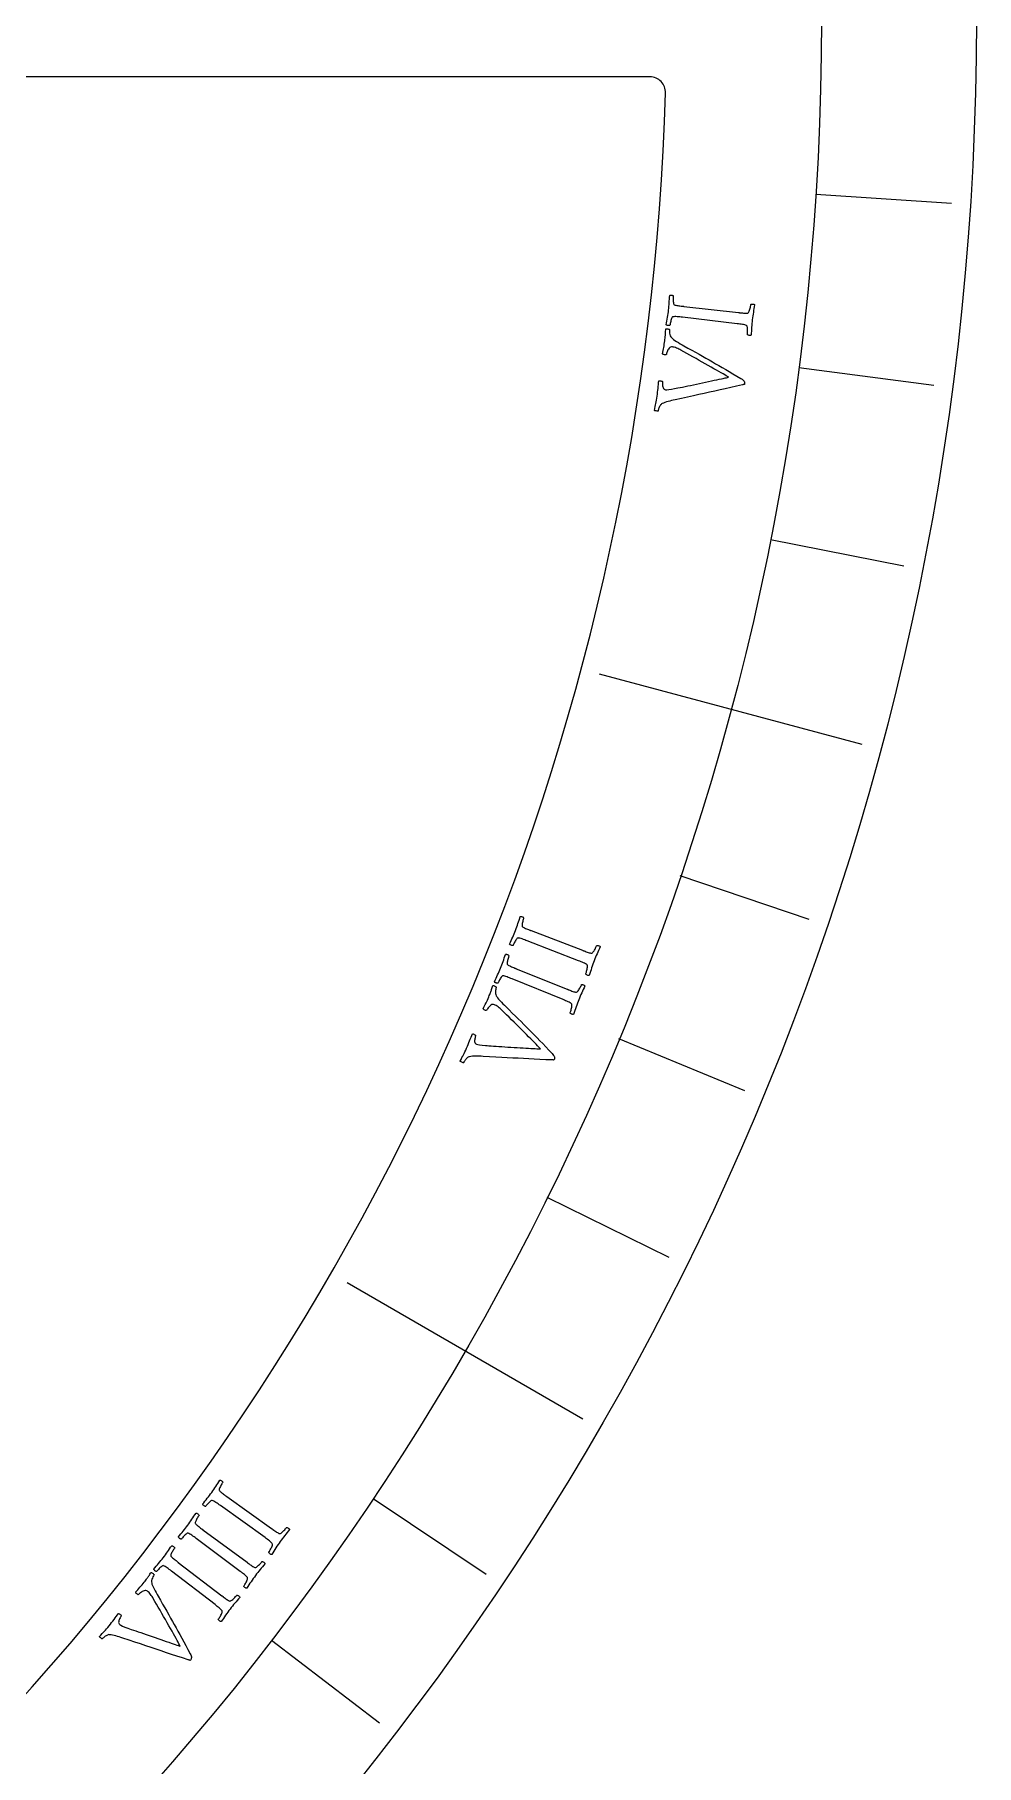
# Model space of a CAD drawing. Header units: millimetres. Extents: x -45 to 45, y -45 to 45.
# Drawn here: x 29.95 to 45, y -27.88 to -0.22 of the extents above; entities that cross this region are included whole.
import ezdxf

# ---------------------------------------------------------------- set-up
doc = ezdxf.new("R2010")
doc.units = ezdxf.units.MM
for name, color, linetype in [('CUT_INNER', 6, 'Continuous'), ('CUT_OUTER', 1, 'Continuous'), ('ENGRAVE', 7, 'Continuous'), ('ENGRAVE_FINE', 8, 'Continuous'), ('TEXT', 5, 'Continuous')]:
    doc.layers.add(name, color=color, linetype=linetype)

msp = doc.modelspace()

# ---------------------------------------------------------------- linework, layer by layer
at = {"layer": 'CUT_INNER'}
msp.add_lwpolyline([(39.7832, -0.9), (29.2048, -0.9)], dxfattribs=at)
for centre, radius, start, end in [((39.7832, -1.15), 0.25, 358.41797, 90), ((0.0019, -0.0008), 40.0479, 316.3301, 358.34582)]:
    msp.add_arc(centre, radius, start, end, dxfattribs=at)
at = {"layer": 'CUT_OUTER'}
msp.add_circle((0, 0), 45, dxfattribs=at)
at = {"layer": 'ENGRAVE'}
for points in [[(43.1769, -11.5692), (38.9751, -10.4433)], [(38.7113, -22.35), (34.9441, -20.175)]]:
    msp.add_lwpolyline(points, dxfattribs=at)
msp.add_circle((0, 0), 42.525, dxfattribs=at)
at = {"layer": 'ENGRAVE_FINE'}
for points in [[(44.6043, -2.9235), (42.434, -2.7813)], [(44.3176, -5.8345), (42.1612, -5.5506)], [(43.8411, -8.7205), (41.7079, -8.2962)], [(42.3278, -14.3683), (40.2682, -13.6692)], [(41.2974, -17.1059), (39.288, -16.2736)], [(40.0902, -19.7703), (38.1395, -18.8083)], [(37.1667, -24.834), (35.3582, -23.6256)], [(35.4629, -27.2116), (33.7374, -25.8876)]]:
    msp.add_lwpolyline(points, dxfattribs=at)
at = {"layer": 'TEXT'}
for points in [[(40.081, -4.6267), (40.0842, -4.5973), (40.087, -4.5681), (40.0892, -4.5394), (40.0911, -4.5109), (40.0927, -4.4824), (40.0946, -4.4532), (40.0966, -4.4233), (40.0989, -4.3929), (40.1042, -4.3899), (40.111, -4.3883), (40.1193, -4.3879), (40.1289, -4.3889), (40.1385, -4.3908), (40.1465, -4.3932), (40.1528, -4.396), (40.1575, -4.3993), (40.1568, -4.4067), (40.1563, -4.4168), (40.1559, -4.4294), (40.1556, -4.4447), (40.1556, -4.461), (40.156, -4.4768), (40.1569, -4.4922), (40.1582, -4.5071), (40.1603, -4.5203), (40.1635, -4.5305), (40.1679, -4.5377), (40.1733, -4.542), (40.1843, -4.546), (40.1968, -4.5495), (40.2111, -4.5526), (40.2269, -4.5553), (40.244, -4.5577), (40.2619, -4.56), (40.2805, -4.5623), (40.3, -4.5646), (40.3031, -4.565), (40.3063, -4.5653), (40.3094, -4.5657), (40.3125, -4.566), (40.3157, -4.5664), (40.3188, -4.5667), (40.322, -4.5671), (40.3251, -4.5674), (41.1972, -4.6662), (41.2004, -4.6666), (41.2035, -4.6669), (41.2066, -4.6673), (41.2098, -4.6676), (41.2129, -4.668), (41.2161, -4.6684), (41.2192, -4.6687), (41.2223, -4.6691), (41.2418, -4.6712), (41.2603, -4.6731), (41.2779, -4.6748), (41.2946, -4.6762), (41.3102, -4.6771), (41.3244, -4.6772), (41.3373, -4.6764), (41.3488, -4.6749), (41.3543, -4.6717), (41.3599, -4.6654), (41.3656, -4.6559), (41.3714, -4.6433), (41.3769, -4.6287), (41.3819, -4.6135), (41.3862, -4.5977), (41.39, -4.5813), (41.393, -4.5659), (41.3954, -4.5531), (41.3972, -4.5428), (41.3982, -4.5352), (41.4035, -4.5329), (41.4103, -4.5315), (41.4185, -4.5308), (41.4283, -4.531), (41.438, -4.5322), (41.4459, -4.5343), (41.4522, -4.5375), (41.4568, -4.5416), (41.4513, -4.5728), (41.446, -4.6033), (41.4409, -4.6331), (41.436, -4.6623), (41.4313, -4.6913), (41.427, -4.7208), (41.4229, -4.7508), (41.4192, -4.7812), (41.416, -4.8109), (41.4131, -4.8409), (41.4105, -4.8712), (41.4083, -4.9018), (41.4063, -4.9327), (41.4044, -4.9639), (41.4025, -4.9954), (41.4007, -5.0272), (41.3953, -5.0302), (41.3885, -5.0319), (41.3802, -5.0321), (41.3706, -5.031), (41.361, -5.029), (41.3531, -5.0265), (41.3468, -5.0235), (41.3422, -5.0201), (41.3429, -5.0124), (41.3436, -5.0021), (41.3442, -4.9891), (41.3447, -4.9734), (41.3448, -4.9565), (41.3442, -4.9399), (41.3429, -4.9237), (41.3409, -4.9077), (41.3381, -4.8937), (41.3347, -4.8832), (41.3307, -4.8763), (41.3259, -4.8729), (41.3129, -4.8675), (41.2979, -4.8629), (41.281, -4.859), (41.2622, -4.8558), (41.242, -4.8529), (41.221, -4.8501), (41.1992, -4.8473), (41.1766, -4.8446), (40.3049, -4.7421), (40.2823, -4.7395), (40.2602, -4.7371), (40.2388, -4.7349), (40.2181, -4.7329), (40.1985, -4.7316), (40.1809, -4.7314), (40.1651, -4.7323), (40.1511, -4.7343), (40.1449, -4.7364), (40.1391, -4.742), (40.1336, -4.7511), (40.1286, -4.7638), (40.1238, -4.7785), (40.1195, -4.7936), (40.1154, -4.8091), (40.1117, -4.825), (40.1085, -4.8399), (40.106, -4.8523), (40.1042, -4.8622), (40.1031, -4.8696), (40.0978, -4.8718), (40.0911, -4.8731), (40.0828, -4.8736), (40.073, -4.8732), (40.0634, -4.872), (40.0554, -4.8698), (40.0492, -4.8666), (40.0446, -4.8625), (40.0494, -4.8322), (40.0543, -4.8021), (40.0593, -4.7723), (40.0643, -4.7427), (40.0691, -4.7134), (40.0736, -4.6843), (40.0775, -4.6554), (40.081, -4.6267)], [(39.8979, -6.0043), (39.9026, -5.972), (39.9067, -5.9402), (39.9104, -5.9087), (39.9136, -5.8778), (39.9165, -5.8472), (39.9196, -5.8169), (39.9227, -5.7868), (39.9259, -5.757), (39.9312, -5.756), (39.9385, -5.756), (39.9476, -5.7568), (39.9586, -5.7586), (39.9691, -5.761), (39.9767, -5.7636), (39.9816, -5.7664), (39.9836, -5.7695), (39.9831, -5.775), (39.9829, -5.7832), (39.983, -5.7942), (39.9833, -5.8079), (39.9843, -5.823), (39.9864, -5.8378), (39.9896, -5.8524), (39.9939, -5.8667), (40, -5.8794), (40.0084, -5.8892), (40.0193, -5.8958), (40.0327, -5.8995), (40.0541, -5.9003), (40.0851, -5.8978), (40.1256, -5.892), (40.1756, -5.8829), (40.2016, -5.8776), (40.2317, -5.8715), (40.2658, -5.8645), (40.3038, -5.8566), (40.3449, -5.8481), (40.388, -5.8391), (40.4331, -5.8298), (40.4803, -5.8201), (40.5285, -5.8101), (40.5767, -5.8), (40.625, -5.7896), (40.6733, -5.7791), (40.7206, -5.7688), (40.7659, -5.7589), (40.8094, -5.7495), (40.8509, -5.7407), (40.8896, -5.7324), (40.9246, -5.725), (40.9558, -5.7183), (40.9834, -5.7124), (41.0062, -5.7076), (41.0231, -5.7039), (41.0342, -5.7013), (41.0393, -5.7), (41.0327, -5.6957), (41.0205, -5.6883), (41.0028, -5.6777), (40.9795, -5.664), (40.9517, -5.6477), (40.9203, -5.6295), (40.8853, -5.6094), (40.8466, -5.5873), (40.8052, -5.5637), (40.7616, -5.5389), (40.716, -5.513), (40.6682, -5.4859), (40.6192, -5.4581), (40.5697, -5.4303), (40.5199, -5.4022), (40.4697, -5.3741), (40.4201, -5.3464), (40.3719, -5.3195), (40.3251, -5.2936), (40.2798, -5.2685), (40.2627, -5.2592), (40.2451, -5.2504), (40.2268, -5.242), (40.2079, -5.2341), (40.1894, -5.2271), (40.1724, -5.2216), (40.1567, -5.2177), (40.1424, -5.2152), (40.1266, -5.2148), (40.1123, -5.2183), (40.0997, -5.2254), (40.0888, -5.2362), (40.0792, -5.2493), (40.0709, -5.263), (40.0639, -5.2774), (40.058, -5.2924), (40.0534, -5.3067), (40.0498, -5.3186), (40.0473, -5.3282), (40.0459, -5.3355), (40.0421, -5.3386), (40.036, -5.3404), (40.0275, -5.3408), (40.0167, -5.3399), (40.0057, -5.3379), (39.9969, -5.3352), (39.9901, -5.3317), (39.9854, -5.3274), (39.9902, -5.3004), (39.9949, -5.2742), (39.9996, -5.2488), (40.0044, -5.2242), (40.009, -5.1995), (40.0133, -5.174), (40.0173, -5.1477), (40.0209, -5.1206), (40.0237, -5.0983), (40.026, -5.0785), (40.0279, -5.0611), (40.0293, -5.046), (40.0305, -5.0322), (40.0315, -5.0186), (40.0323, -5.005), (40.033, -4.9916), (40.0337, -4.9774), (40.0346, -4.9617), (40.0357, -4.9445), (40.0369, -4.9258), (40.0423, -4.9248), (40.0498, -4.9248), (40.0592, -4.9258), (40.0706, -4.9278), (40.0814, -4.9303), (40.0891, -4.9327), (40.0936, -4.9349), (40.0949, -4.9371), (40.0945, -4.9452), (40.095, -4.9575), (40.0963, -4.974), (40.0984, -4.9945), (40.1023, -5.0162), (40.1091, -5.0361), (40.1188, -5.0541), (40.1313, -5.0703), (40.1432, -5.0819), (40.1602, -5.0955), (40.1824, -5.1113), (40.2098, -5.1291), (40.2394, -5.1476), (40.2686, -5.165), (40.2971, -5.1816), (40.3252, -5.1971), (40.3902, -5.2331), (40.4524, -5.2677), (40.5119, -5.3009), (40.5686, -5.3326), (40.6235, -5.3633), (40.6773, -5.3938), (40.7301, -5.4239), (40.7819, -5.4536), (40.8336, -5.4835), (40.8863, -5.514), (40.94, -5.5451), (40.9947, -5.5767), (41.0512, -5.6097), (41.1107, -5.6448), (41.1731, -5.6819), (41.2383, -5.7212), (41.2553, -5.7323), (41.2692, -5.7434), (41.2799, -5.7545), (41.2874, -5.7655), (41.2923, -5.7765), (41.2955, -5.7873), (41.2968, -5.798), (41.2962, -5.8086), (41.2949, -5.8115), (41.292, -5.8139), (41.2874, -5.8158), (41.2812, -5.8172), (41.2746, -5.8184), (41.2689, -5.8198), (41.2641, -5.8212), (41.2602, -5.8228), (41.1662, -5.8443), (41.0754, -5.8648), (40.9877, -5.8845), (40.9032, -5.9033), (40.8199, -5.9216), (40.736, -5.9401), (40.6513, -5.9585), (40.5659, -5.977), (40.478, -5.9961), (40.3856, -6.0164), (40.2888, -6.0379), (40.1875, -6.0605), (40.1564, -6.0672), (40.1269, -6.0741), (40.0989, -6.081), (40.0726, -6.088), (40.0475, -6.0955), (40.0234, -6.1038), (40.0002, -6.1128), (39.9779, -6.1226), (39.969, -6.1275), (39.9606, -6.1346), (39.9527, -6.1438), (39.9452, -6.1551), (39.9384, -6.1676), (39.9323, -6.18), (39.9271, -6.1924), (39.9226, -6.2048), (39.919, -6.2164), (39.9161, -6.2264), (39.9139, -6.2349), (39.9126, -6.2418), (39.9107, -6.2424), (39.9053, -6.2422), (39.8965, -6.2412), (39.8842, -6.2394), (39.8718, -6.2373), (39.8627, -6.2355), (39.8569, -6.234), (39.8544, -6.2327), (39.8606, -6.1998), (39.8665, -6.1698), (39.8721, -6.1428), (39.8773, -6.1187), (39.8824, -6.0946), (39.8876, -6.0675), (39.8927, -6.0374), (39.8979, -6.0043)], [(37.6361, -14.5403), (37.6466, -14.5125), (37.6565, -14.4851), (37.666, -14.4578), (37.6749, -14.4307), (37.6837, -14.4035), (37.6928, -14.3757), (37.7023, -14.3473), (37.7121, -14.3184), (37.718, -14.3169), (37.725, -14.317), (37.7331, -14.3187), (37.7422, -14.3221), (37.751, -14.3264), (37.7581, -14.3306), (37.7635, -14.3349), (37.7672, -14.3393), (37.7647, -14.3464), (37.7617, -14.3559), (37.7581, -14.3681), (37.754, -14.3828), (37.7499, -14.3985), (37.7463, -14.414), (37.7433, -14.4291), (37.7408, -14.4438), (37.7396, -14.4571), (37.7401, -14.4678), (37.7425, -14.4759), (37.7467, -14.4814), (37.7563, -14.488), (37.7676, -14.4946), (37.7806, -14.5012), (37.7952, -14.5077), (37.8112, -14.5143), (37.8279, -14.5211), (37.8454, -14.528), (37.8636, -14.5351), (37.8666, -14.5362), (37.8695, -14.5374), (37.8725, -14.5385), (37.8754, -14.5396), (37.8784, -14.5408), (37.8813, -14.5419), (37.8843, -14.543), (37.8872, -14.5442), (38.7066, -14.8587), (38.7096, -14.8598), (38.7125, -14.861), (38.7155, -14.8621), (38.7184, -14.8632), (38.7214, -14.8644), (38.7243, -14.8655), (38.7273, -14.8666), (38.7302, -14.8678), (38.7485, -14.8747), (38.7659, -14.8812), (38.7826, -14.8872), (38.7984, -14.8928), (38.8133, -14.8976), (38.827, -14.9012), (38.8396, -14.9037), (38.8512, -14.9051), (38.8573, -14.9035), (38.8643, -14.8988), (38.8722, -14.891), (38.881, -14.8802), (38.89, -14.8675), (38.8986, -14.854), (38.9068, -14.8398), (38.9145, -14.8249), (38.9214, -14.8107), (38.9269, -14.7989), (38.9311, -14.7895), (38.9341, -14.7824), (38.9397, -14.7815), (38.9467, -14.7817), (38.9548, -14.7832), (38.9643, -14.7859), (38.9733, -14.7894), (38.9805, -14.7935), (38.9858, -14.7981), (38.9892, -14.8033), (38.976, -14.832), (38.9633, -14.8602), (38.9508, -14.8878), (38.9387, -14.9148), (38.9269, -14.9418), (38.9153, -14.9693), (38.9039, -14.9972), (38.8927, -15.0257), (38.8821, -15.0537), (38.8718, -15.082), (38.8617, -15.1107), (38.8518, -15.1398), (38.8421, -15.1692), (38.8324, -15.1989), (38.8227, -15.2289), (38.813, -15.2592), (38.807, -15.2608), (38.8, -15.2606), (38.7919, -15.2588), (38.7829, -15.2553), (38.7741, -15.251), (38.7671, -15.2466), (38.7618, -15.2421), (38.7581, -15.2376), (38.7608, -15.2304), (38.764, -15.2206), (38.7678, -15.2081), (38.7723, -15.193), (38.7766, -15.1767), (38.7802, -15.1605), (38.783, -15.1445), (38.785, -15.1285), (38.7859, -15.1143), (38.7853, -15.1033), (38.7831, -15.0955), (38.7793, -15.091), (38.7681, -15.0826), (38.7548, -15.0744), (38.7394, -15.0663), (38.722, -15.0585), (38.7031, -15.0507), (38.6835, -15.0427), (38.6631, -15.0345), (38.6419, -15.0262), (37.8239, -14.7081), (37.8026, -14.6999), (37.7819, -14.6921), (37.7617, -14.6846), (37.7421, -14.6774), (37.7235, -14.6712), (37.7065, -14.6666), (37.691, -14.6635), (37.6769, -14.662), (37.6704, -14.6625), (37.6634, -14.6664), (37.6558, -14.6739), (37.6477, -14.6849), (37.6394, -14.6979), (37.6314, -14.7114), (37.6236, -14.7254), (37.616, -14.7399), (37.6092, -14.7536), (37.6037, -14.7649), (37.5994, -14.7741), (37.5965, -14.7809), (37.5909, -14.7817), (37.584, -14.7813), (37.5758, -14.7796), (37.5665, -14.7769), (37.5574, -14.7732), (37.5503, -14.7691), (37.545, -14.7645), (37.5417, -14.7594), (37.5539, -14.7312), (37.5662, -14.7033), (37.5785, -14.6757), (37.5908, -14.6484), (37.6028, -14.6212), (37.6144, -14.5941), (37.6255, -14.5671), (37.6361, -14.5403)], [(37.3971, -15.1444), (37.408, -15.1168), (37.4184, -15.0895), (37.4283, -15.0624), (37.4376, -15.0355), (37.4469, -15.0084), (37.4565, -14.9807), (37.4664, -14.9525), (37.4766, -14.9238), (37.4826, -14.9223), (37.4896, -14.9225), (37.4976, -14.9244), (37.5067, -14.928), (37.5154, -14.9323), (37.5224, -14.9367), (37.5278, -14.9411), (37.5314, -14.9456), (37.5288, -14.9526), (37.5256, -14.9621), (37.5219, -14.9742), (37.5175, -14.9888), (37.5132, -15.0045), (37.5094, -15.0199), (37.5061, -15.0349), (37.5034, -15.0497), (37.5019, -15.0629), (37.5023, -15.0736), (37.5045, -15.0817), (37.5087, -15.0873), (37.5181, -15.0941), (37.5293, -15.1009), (37.5422, -15.1076), (37.5567, -15.1144), (37.5726, -15.1213), (37.5892, -15.1283), (37.6065, -15.1355), (37.6247, -15.1429), (37.6276, -15.1441), (37.6306, -15.1452), (37.6335, -15.1464), (37.6364, -15.1476), (37.6394, -15.1488), (37.6423, -15.1499), (37.6452, -15.1511), (37.6481, -15.1523), (38.4624, -15.48), (38.4653, -15.4812), (38.4682, -15.4824), (38.4712, -15.4836), (38.4741, -15.4847), (38.477, -15.4859), (38.48, -15.4871), (38.4829, -15.4883), (38.4858, -15.4894), (38.504, -15.4967), (38.5213, -15.5034), (38.5378, -15.5097), (38.5536, -15.5156), (38.5684, -15.5206), (38.582, -15.5245), (38.5946, -15.5272), (38.6061, -15.5287), (38.6123, -15.5272), (38.6194, -15.5226), (38.6274, -15.515), (38.6364, -15.5043), (38.6456, -15.4917), (38.6544, -15.4784), (38.6628, -15.4643), (38.6708, -15.4495), (38.6779, -15.4355), (38.6836, -15.4238), (38.688, -15.4144), (38.691, -15.4073), (38.6967, -15.4065), (38.7036, -15.4069), (38.7118, -15.4085), (38.7211, -15.4113), (38.7301, -15.415), (38.7373, -15.4192), (38.7425, -15.4239), (38.7458, -15.4291), (38.7322, -15.4577), (38.719, -15.4856), (38.7061, -15.513), (38.6935, -15.5398), (38.6813, -15.5666), (38.6692, -15.5939), (38.6574, -15.6217), (38.6457, -15.65), (38.6347, -15.6778), (38.6239, -15.7059), (38.6133, -15.7344), (38.603, -15.7634), (38.5928, -15.7926), (38.5827, -15.8222), (38.5725, -15.852), (38.5623, -15.8822), (38.5563, -15.8836), (38.5492, -15.8834), (38.5412, -15.8815), (38.5322, -15.8778), (38.5235, -15.8733), (38.5166, -15.8688), (38.5113, -15.8643), (38.5078, -15.8597), (38.5105, -15.8525), (38.5139, -15.8427), (38.5179, -15.8303), (38.5226, -15.8153), (38.5272, -15.7991), (38.5311, -15.783), (38.5341, -15.767), (38.5364, -15.7511), (38.5375, -15.7368), (38.5371, -15.7258), (38.535, -15.718), (38.5313, -15.7135), (38.5202, -15.7049), (38.507, -15.6964), (38.4918, -15.6881), (38.4745, -15.68), (38.4558, -15.6719), (38.4363, -15.6636), (38.416, -15.6551), (38.395, -15.6465), (37.5822, -15.3152), (37.561, -15.3067), (37.5404, -15.2985), (37.5204, -15.2907), (37.5009, -15.2832), (37.4824, -15.2767), (37.4655, -15.2718), (37.45, -15.2685), (37.436, -15.2668), (37.4294, -15.2671), (37.4223, -15.271), (37.4146, -15.2783), (37.4064, -15.2892), (37.3979, -15.3021), (37.3897, -15.3154), (37.3816, -15.3293), (37.3738, -15.3437), (37.3668, -15.3572), (37.361, -15.3685), (37.3567, -15.3776), (37.3537, -15.3844), (37.348, -15.385), (37.3411, -15.3845), (37.333, -15.3828), (37.3237, -15.3798), (37.3147, -15.376), (37.3076, -15.3718), (37.3024, -15.3671), (37.2992, -15.3619), (37.3119, -15.334), (37.3246, -15.3063), (37.3373, -15.2789), (37.3501, -15.2517), (37.3625, -15.2248), (37.3745, -15.1979), (37.3861, -15.1711), (37.3971, -15.1444)], [(36.8534, -16.4233), (36.8665, -16.3934), (36.879, -16.3638), (36.8909, -16.3345), (36.9022, -16.3055), (36.9132, -16.2768), (36.9242, -16.2484), (36.9352, -16.2203), (36.9462, -16.1924), (36.9517, -16.1929), (36.9587, -16.1948), (36.9672, -16.198), (36.9773, -16.2027), (36.9868, -16.2077), (36.9935, -16.2123), (36.9974, -16.2163), (36.9985, -16.2198), (36.9967, -16.225), (36.9943, -16.2328), (36.9914, -16.2435), (36.9881, -16.2568), (36.985, -16.2716), (36.9831, -16.2864), (36.9823, -16.3013), (36.9826, -16.3163), (36.985, -16.3302), (36.9906, -16.3418), (36.9993, -16.3511), (37.0112, -16.3582), (37.0317, -16.3647), (37.0621, -16.3706), (37.1027, -16.3758), (37.1533, -16.3803), (37.1799, -16.3822), (37.2105, -16.3843), (37.2452, -16.3866), (37.284, -16.3891), (37.3258, -16.3919), (37.3697, -16.3947), (37.4157, -16.3978), (37.4638, -16.401), (37.5129, -16.4042), (37.5621, -16.4073), (37.6114, -16.4102), (37.6607, -16.413), (37.709, -16.4156), (37.7554, -16.4182), (37.7998, -16.4207), (37.8421, -16.4232), (37.8816, -16.4256), (37.9173, -16.4278), (37.9492, -16.4297), (37.9774, -16.4314), (38.0007, -16.4328), (38.018, -16.4337), (38.0293, -16.4342), (38.0346, -16.4343), (38.0293, -16.4284), (38.0196, -16.418), (38.0053, -16.4031), (37.9865, -16.3837), (37.9641, -16.3606), (37.9386, -16.3346), (37.9103, -16.3059), (37.8789, -16.2743), (37.8453, -16.2405), (37.8099, -16.205), (37.7728, -16.1678), (37.734, -16.129), (37.6941, -16.0892), (37.6539, -16.0491), (37.6134, -16.0088), (37.5725, -15.9683), (37.532, -15.9283), (37.4927, -15.8896), (37.4546, -15.8521), (37.4176, -15.8159), (37.4036, -15.8024), (37.3889, -15.7892), (37.3735, -15.7763), (37.3575, -15.7636), (37.3415, -15.752), (37.3266, -15.7421), (37.3125, -15.7341), (37.2994, -15.7279), (37.2842, -15.7234), (37.2696, -15.7229), (37.2555, -15.7264), (37.2421, -15.7339), (37.2294, -15.7439), (37.2178, -15.7549), (37.2071, -15.7669), (37.1975, -15.7799), (37.1892, -15.7923), (37.1825, -15.8029), (37.1776, -15.8115), (37.1743, -15.8181), (37.1698, -15.8201), (37.1635, -15.8202), (37.1552, -15.8184), (37.145, -15.8146), (37.1349, -15.8097), (37.1271, -15.8047), (37.1215, -15.7996), (37.1182, -15.7942), (37.1299, -15.7695), (37.1414, -15.7455), (37.1528, -15.7223), (37.1639, -15.6998), (37.175, -15.6772), (37.1859, -15.6538), (37.1968, -15.6295), (37.2075, -15.6044), (37.2161, -15.5836), (37.2237, -15.5651), (37.2301, -15.5488), (37.2355, -15.5347), (37.2403, -15.5217), (37.2449, -15.5088), (37.2493, -15.496), (37.2535, -15.4832), (37.258, -15.4698), (37.263, -15.4549), (37.2686, -15.4386), (37.2749, -15.4208), (37.2804, -15.4213), (37.2875, -15.4233), (37.2963, -15.4268), (37.3068, -15.4318), (37.3165, -15.4371), (37.3233, -15.4414), (37.327, -15.4448), (37.3277, -15.4472), (37.3252, -15.455), (37.3224, -15.467), (37.3192, -15.4831), (37.3158, -15.5035), (37.3138, -15.5255), (37.315, -15.5464), (37.3195, -15.5664), (37.3273, -15.5853), (37.3357, -15.5996), (37.3484, -15.6173), (37.3656, -15.6384), (37.3872, -15.6629), (37.4109, -15.6886), (37.4343, -15.7132), (37.4575, -15.7368), (37.4804, -15.7592), (37.5334, -15.8113), (37.5841, -15.8612), (37.6327, -15.909), (37.6789, -15.9547), (37.7236, -15.9989), (37.7673, -16.0426), (37.8102, -16.0857), (37.8522, -16.1282), (37.8941, -16.1708), (37.9367, -16.2142), (37.9802, -16.2585), (38.0244, -16.3036), (38.0702, -16.3505), (38.1181, -16.4001), (38.1683, -16.4525), (38.2207, -16.5078), (38.2342, -16.523), (38.2446, -16.5374), (38.2519, -16.5509), (38.2562, -16.5636), (38.2581, -16.5755), (38.2582, -16.5867), (38.2566, -16.5974), (38.2532, -16.6074), (38.2512, -16.6099), (38.2478, -16.6114), (38.2428, -16.6121), (38.2364, -16.6117), (38.2297, -16.6111), (38.2239, -16.6109), (38.2189, -16.6111), (38.2147, -16.6116), (38.1184, -16.6072), (38.0254, -16.6028), (37.9357, -16.5983), (37.8492, -16.5939), (37.7641, -16.5894), (37.6782, -16.5848), (37.5917, -16.58), (37.5045, -16.5751), (37.4146, -16.5701), (37.3202, -16.565), (37.2211, -16.5599), (37.1175, -16.5546), (37.0857, -16.5528), (37.0554, -16.5516), (37.0267, -16.5508), (36.9994, -16.5506), (36.9732, -16.5511), (36.9478, -16.5526), (36.923, -16.5551), (36.8989, -16.5587), (36.889, -16.561), (36.8791, -16.5656), (36.869, -16.5723), (36.8587, -16.5813), (36.8488, -16.5914), (36.8397, -16.6018), (36.8313, -16.6123), (36.8237, -16.6231), (36.8171, -16.6333), (36.8116, -16.6422), (36.8073, -16.6498), (36.8042, -16.6561), (36.8022, -16.6562), (36.7971, -16.6545), (36.7889, -16.6512), (36.7775, -16.6462), (36.7661, -16.6409), (36.7578, -16.6368), (36.7526, -16.6337), (36.7505, -16.6318), (36.7653, -16.6017), (36.779, -16.5744), (36.7916, -16.5499), (36.8031, -16.5281), (36.8144, -16.5062), (36.8266, -16.4814), (36.8396, -16.4538), (36.8534, -16.4233)], [(32.7808, -23.5226), (32.7979, -23.4984), (32.8145, -23.4743), (32.8304, -23.4503), (32.8459, -23.4263), (32.8612, -23.4021), (32.877, -23.3775), (32.8933, -23.3524), (32.9101, -23.3269), (32.9162, -23.3269), (32.9229, -23.3288), (32.9303, -23.3325), (32.9383, -23.3381), (32.9457, -23.3444), (32.9515, -23.3503), (32.9557, -23.3558), (32.9581, -23.361), (32.954, -23.3672), (32.9487, -23.3757), (32.9422, -23.3866), (32.9345, -23.3997), (32.9266, -23.414), (32.9192, -23.428), (32.9125, -23.4419), (32.9064, -23.4556), (32.9018, -23.4681), (32.8997, -23.4786), (32.9, -23.487), (32.9027, -23.4934), (32.9103, -23.5022), (32.9196, -23.5114), (32.9305, -23.5211), (32.943, -23.5311), (32.9568, -23.5415), (32.9713, -23.5522), (32.9865, -23.5633), (33.0024, -23.5747), (33.005, -23.5766), (33.0075, -23.5784), (33.0101, -23.5802), (33.0127, -23.5821), (33.0152, -23.5839), (33.0178, -23.5857), (33.0204, -23.5876), (33.0229, -23.5894), (33.7371, -24.0996), (33.7397, -24.1014), (33.7423, -24.1033), (33.7449, -24.1051), (33.7474, -24.1069), (33.75, -24.1088), (33.7526, -24.1106), (33.7551, -24.1124), (33.7577, -24.1143), (33.7736, -24.1256), (33.7889, -24.1362), (33.8035, -24.1463), (33.8174, -24.1556), (33.8306, -24.164), (33.843, -24.171), (33.8546, -24.1766), (33.8654, -24.1808), (33.8717, -24.1807), (33.8797, -24.178), (33.8893, -24.1724), (33.9005, -24.1642), (33.9125, -24.1541), (33.9242, -24.1432), (33.9356, -24.1315), (33.9469, -24.119), (33.957, -24.1071), (33.9654, -24.097), (33.9718, -24.0889), (33.9765, -24.0828), (33.9822, -24.0833), (33.9888, -24.0854), (33.9964, -24.0888), (34.0048, -24.0937), (34.0127, -24.0994), (34.0186, -24.1052), (34.0226, -24.111), (34.0245, -24.1169), (34.0046, -24.1414), (33.9852, -24.1655), (33.9662, -24.1891), (33.9477, -24.2122), (33.9295, -24.2353), (33.9114, -24.259), (33.8933, -24.2832), (33.8753, -24.308), (33.8581, -24.3323), (33.8409, -24.3572), (33.824, -24.3824), (33.8071, -24.4081), (33.7903, -24.4341), (33.7735, -24.4605), (33.7566, -24.4871), (33.7396, -24.5139), (33.7334, -24.514), (33.7266, -24.5121), (33.7193, -24.5083), (33.7114, -24.5026), (33.704, -24.4962), (33.6983, -24.4902), (33.6942, -24.4846), (33.6919, -24.4793), (33.6962, -24.473), (33.7018, -24.4642), (33.7087, -24.4531), (33.7167, -24.4397), (33.725, -24.425), (33.7326, -24.4102), (33.7393, -24.3954), (33.7453, -24.3805), (33.7497, -24.3669), (33.7519, -24.3561), (33.7517, -24.348), (33.7492, -24.3427), (33.7404, -24.3317), (33.7296, -24.3204), (33.7167, -24.3088), (33.7018, -24.2968), (33.6856, -24.2845), (33.6686, -24.2719), (33.6509, -24.2589), (33.6325, -24.2455), (32.9205, -23.7322), (32.9019, -23.7189), (32.8838, -23.7061), (32.8662, -23.6938), (32.849, -23.682), (32.8326, -23.6713), (32.8172, -23.6626), (32.803, -23.6557), (32.7898, -23.6507), (32.7834, -23.6495), (32.7756, -23.6516), (32.7663, -23.6569), (32.7557, -23.6655), (32.7445, -23.676), (32.7333, -23.6871), (32.7222, -23.6987), (32.7113, -23.7108), (32.7012, -23.7223), (32.693, -23.7319), (32.6866, -23.7397), (32.6821, -23.7456), (32.6764, -23.7449), (32.6699, -23.7428), (32.6624, -23.7392), (32.654, -23.7341), (32.6462, -23.7284), (32.6403, -23.7226), (32.6364, -23.7168), (32.6344, -23.711), (32.6534, -23.6868), (32.6722, -23.6629), (32.6911, -23.6392), (32.7098, -23.6159), (32.7283, -23.5926), (32.7463, -23.5693), (32.7638, -23.546), (32.7808, -23.5226)], [(32.3978, -24.0474), (32.4153, -24.0235), (32.4323, -23.9996), (32.4486, -23.9758), (32.4644, -23.9521), (32.4802, -23.9282), (32.4964, -23.9038), (32.5131, -23.879), (32.5302, -23.8538), (32.5363, -23.8539), (32.543, -23.8559), (32.5503, -23.8597), (32.5582, -23.8654), (32.5656, -23.8718), (32.5713, -23.8778), (32.5753, -23.8834), (32.5777, -23.8886), (32.5735, -23.8948), (32.568, -23.9032), (32.5613, -23.914), (32.5535, -23.927), (32.5453, -23.9411), (32.5377, -23.955), (32.5308, -23.9688), (32.5245, -23.9824), (32.5197, -23.9948), (32.5174, -24.0053), (32.5175, -24.0137), (32.5202, -24.0201), (32.5276, -24.0291), (32.5367, -24.0384), (32.5475, -24.0482), (32.5599, -24.0584), (32.5735, -24.0691), (32.5878, -24.08), (32.6028, -24.0914), (32.6185, -24.1031), (32.6211, -24.1049), (32.6236, -24.1068), (32.6261, -24.1087), (32.6287, -24.1106), (32.6312, -24.1124), (32.6338, -24.1143), (32.6363, -24.1162), (32.6388, -24.1181), (33.3447, -24.6397), (33.3473, -24.6416), (33.3498, -24.6434), (33.3524, -24.6453), (33.3549, -24.6472), (33.3574, -24.6491), (33.36, -24.6509), (33.3625, -24.6528), (33.3651, -24.6547), (33.3808, -24.6663), (33.3959, -24.6772), (33.4103, -24.6874), (33.4241, -24.697), (33.4371, -24.7056), (33.4494, -24.7128), (33.4609, -24.7185), (33.4717, -24.7229), (33.478, -24.723), (33.486, -24.7203), (33.4957, -24.715), (33.5071, -24.7069), (33.5191, -24.697), (33.531, -24.6863), (33.5427, -24.6748), (33.5541, -24.6625), (33.5645, -24.6507), (33.573, -24.6408), (33.5796, -24.6328), (33.5843, -24.6267), (33.59, -24.6274), (33.5966, -24.6295), (33.6041, -24.6331), (33.6124, -24.6381), (33.6203, -24.644), (33.6261, -24.6498), (33.6299, -24.6557), (33.6318, -24.6616), (33.6115, -24.6858), (33.5917, -24.7095), (33.5723, -24.7328), (33.5535, -24.7556), (33.5349, -24.7785), (33.5164, -24.8019), (33.4979, -24.8258), (33.4795, -24.8502), (33.4619, -24.8743), (33.4444, -24.8989), (33.427, -24.9239), (33.4097, -24.9493), (33.3925, -24.975), (33.3753, -25.0011), (33.3579, -25.0274), (33.3405, -25.054), (33.3343, -25.0539), (33.3276, -25.052), (33.3203, -25.0481), (33.3125, -25.0423), (33.3052, -25.0357), (33.2996, -25.0296), (33.2956, -25.0239), (33.2934, -25.0186), (33.2978, -25.0124), (33.3036, -25.0037), (33.3106, -24.9927), (33.3189, -24.9794), (33.3274, -24.9648), (33.3352, -24.9502), (33.3421, -24.9354), (33.3484, -24.9206), (33.353, -24.9072), (33.3553, -24.8964), (33.3553, -24.8883), (33.3529, -24.883), (33.3443, -24.8718), (33.3336, -24.8604), (33.321, -24.8485), (33.3063, -24.8363), (33.2902, -24.8238), (33.2734, -24.8108), (33.2559, -24.7975), (33.2377, -24.7839), (32.5341, -24.2592), (32.5157, -24.2456), (32.4978, -24.2325), (32.4804, -24.2199), (32.4634, -24.2078), (32.4472, -24.1969), (32.432, -24.1879), (32.4178, -24.1808), (32.4047, -24.1756), (32.3983, -24.1743), (32.3905, -24.1762), (32.3812, -24.1814), (32.3704, -24.1899), (32.359, -24.2002), (32.3477, -24.2111), (32.3364, -24.2225), (32.3252, -24.2345), (32.315, -24.2458), (32.3067, -24.2553), (32.3002, -24.2629), (32.2955, -24.2688), (32.2899, -24.268), (32.2833, -24.2657), (32.2759, -24.262), (32.2676, -24.2568), (32.2599, -24.2509), (32.2541, -24.2451), (32.2503, -24.2392), (32.2484, -24.2334), (32.2677, -24.2095), (32.287, -24.1859), (32.3062, -24.1625), (32.3253, -24.1395), (32.3442, -24.1165), (32.3626, -24.0935), (32.3804, -24.0705), (32.3978, -24.0474)], [(32.0065, -24.5659), (32.0243, -24.5423), (32.0416, -24.5187), (32.0584, -24.4952), (32.0745, -24.4717), (32.0907, -24.4481), (32.1073, -24.424), (32.1244, -24.3994), (32.1419, -24.3745), (32.148, -24.3747), (32.1547, -24.3768), (32.1619, -24.3807), (32.1697, -24.3865), (32.177, -24.3931), (32.1826, -24.3992), (32.1866, -24.4049), (32.1889, -24.4101), (32.1845, -24.4161), (32.1789, -24.4245), (32.1721, -24.4351), (32.164, -24.4481), (32.1556, -24.462), (32.1478, -24.4758), (32.1407, -24.4895), (32.1341, -24.5029), (32.1291, -24.5153), (32.1266, -24.5257), (32.1267, -24.5342), (32.1292, -24.5406), (32.1365, -24.5497), (32.1454, -24.5592), (32.156, -24.5692), (32.1683, -24.5796), (32.1817, -24.5904), (32.1958, -24.6016), (32.2107, -24.6132), (32.2262, -24.6251), (32.2287, -24.6271), (32.2312, -24.629), (32.2337, -24.6309), (32.2362, -24.6328), (32.2387, -24.6347), (32.2413, -24.6366), (32.2438, -24.6386), (32.2463, -24.6405), (32.9437, -25.1734), (32.9462, -25.1753), (32.9487, -25.1772), (32.9512, -25.1791), (32.9537, -25.1811), (32.9562, -25.183), (32.9587, -25.1849), (32.9612, -25.1868), (32.9638, -25.1887), (32.9793, -25.2005), (32.9942, -25.2117), (33.0085, -25.2222), (33.0221, -25.232), (33.035, -25.2408), (33.0472, -25.2481), (33.0586, -25.2541), (33.0692, -25.2587), (33.0756, -25.2588), (33.0836, -25.2563), (33.0934, -25.2511), (33.1049, -25.2432), (33.1171, -25.2335), (33.1292, -25.223), (33.141, -25.2117), (33.1527, -25.1996), (33.1632, -25.1879), (33.1719, -25.1782), (33.1786, -25.1703), (33.1834, -25.1643), (33.1891, -25.165), (33.1957, -25.1673), (33.2031, -25.171), (33.2114, -25.1762), (33.2191, -25.1821), (33.2248, -25.188), (33.2286, -25.194), (33.2304, -25.1999), (33.2097, -25.2238), (33.1895, -25.2472), (33.1698, -25.2702), (33.1505, -25.2927), (33.1316, -25.3152), (33.1127, -25.3383), (33.0939, -25.3619), (33.0751, -25.3861), (33.057, -25.4099), (33.0391, -25.4342), (33.0213, -25.4588), (33.0037, -25.484), (32.9861, -25.5095), (32.9684, -25.5352), (32.9506, -25.5613), (32.9327, -25.5876), (32.9266, -25.5874), (32.9199, -25.5853), (32.9126, -25.5813), (32.9049, -25.5754), (32.8978, -25.5687), (32.8923, -25.5625), (32.8884, -25.5568), (32.8862, -25.5514), (32.8908, -25.5452), (32.8967, -25.5367), (32.9038, -25.5258), (32.9123, -25.5126), (32.9211, -25.4982), (32.9291, -25.4837), (32.9363, -25.4691), (32.9428, -25.4544), (32.9477, -25.441), (32.9501, -25.4302), (32.9502, -25.4222), (32.9479, -25.4168), (32.9395, -25.4055), (32.929, -25.3939), (32.9165, -25.3818), (32.902, -25.3694), (32.8862, -25.3566), (32.8696, -25.3434), (32.8523, -25.3298), (32.8343, -25.3158), (32.1392, -24.7799), (32.1211, -24.766), (32.1035, -24.7526), (32.0862, -24.7398), (32.0694, -24.7274), (32.0534, -24.7162), (32.0383, -24.707), (32.0243, -24.6997), (32.0113, -24.6942), (32.0049, -24.6928), (31.997, -24.6946), (31.9876, -24.6997), (31.9768, -24.7079), (31.9652, -24.7181), (31.9537, -24.7288), (31.9422, -24.74), (31.9308, -24.7518), (31.9204, -24.763), (31.9119, -24.7723), (31.9053, -24.7799), (31.9006, -24.7856), (31.8949, -24.7848), (31.8884, -24.7824), (31.8811, -24.7786), (31.8729, -24.7732), (31.8652, -24.7672), (31.8596, -24.7613), (31.8558, -24.7553), (31.854, -24.7495), (31.8738, -24.7259), (31.8934, -24.7026), (31.913, -24.6796), (31.9325, -24.6568), (31.9517, -24.6342), (31.9704, -24.6115), (31.9887, -24.5887), (32.0065, -24.5659)], [(31.1414, -25.6536), (31.162, -25.6283), (31.182, -25.6031), (31.2012, -25.578), (31.2199, -25.5531), (31.2381, -25.5284), (31.2563, -25.5039), (31.2744, -25.4797), (31.2925, -25.4558), (31.2976, -25.4577), (31.3039, -25.4614), (31.3112, -25.4668), (31.3197, -25.474), (31.3275, -25.4814), (31.3328, -25.4876), (31.3355, -25.4925), (31.3356, -25.4962), (31.3324, -25.5006), (31.328, -25.5076), (31.3224, -25.5171), (31.3156, -25.529), (31.3088, -25.5424), (31.303, -25.5562), (31.2982, -25.5704), (31.2945, -25.5849), (31.2931, -25.5989), (31.2954, -25.6116), (31.3013, -25.6229), (31.3109, -25.6329), (31.3289, -25.6446), (31.3567, -25.6584), (31.3944, -25.6742), (31.442, -25.6921), (31.4671, -25.701), (31.496, -25.7112), (31.5289, -25.7227), (31.5656, -25.7355), (31.6052, -25.7492), (31.6467, -25.7637), (31.6902, -25.7789), (31.7357, -25.7949), (31.7822, -25.8111), (31.8288, -25.8271), (31.8755, -25.8431), (31.9223, -25.8588), (31.9682, -25.8743), (32.0122, -25.8891), (32.0543, -25.9034), (32.0944, -25.9171), (32.1318, -25.9299), (32.1657, -25.9415), (32.196, -25.9519), (32.2226, -25.961), (32.2447, -25.9686), (32.2611, -25.9741), (32.2719, -25.9776), (32.277, -25.9791), (32.2735, -25.972), (32.2668, -25.9594), (32.2571, -25.9412), (32.2442, -25.9175), (32.2287, -25.8892), (32.2111, -25.8574), (32.1914, -25.8222), (32.1696, -25.7834), (32.1462, -25.7419), (32.1215, -25.6982), (32.0957, -25.6525), (32.0686, -25.6047), (32.0408, -25.5557), (32.0128, -25.5064), (31.9844, -25.4567), (31.9558, -25.4068), (31.9275, -25.3575), (31.8999, -25.3097), (31.8732, -25.2634), (31.8472, -25.2186), (31.8373, -25.2019), (31.8267, -25.1852), (31.8153, -25.1686), (31.8032, -25.1521), (31.7909, -25.1367), (31.7791, -25.1232), (31.7677, -25.1117), (31.7567, -25.1023), (31.7433, -25.0938), (31.7293, -25.0894), (31.7148, -25.0891), (31.6999, -25.0928), (31.685, -25.099), (31.6708, -25.1065), (31.6574, -25.1152), (31.6446, -25.1252), (31.6333, -25.135), (31.6241, -25.1434), (31.617, -25.1503), (31.6121, -25.1559), (31.6073, -25.1566), (31.6011, -25.155), (31.5936, -25.151), (31.5848, -25.1446), (31.5764, -25.1373), (31.5702, -25.1304), (31.5662, -25.1239), (31.5644, -25.1179), (31.5823, -25.0972), (31.5998, -25.0771), (31.6169, -25.0577), (31.6337, -25.039), (31.6503, -25.0202), (31.6671, -25.0006), (31.684, -24.9801), (31.7011, -24.9587), (31.7149, -24.941), (31.7271, -24.9252), (31.7377, -24.9112), (31.7466, -24.899), (31.7547, -24.8878), (31.7626, -24.8766), (31.7702, -24.8654), (31.7777, -24.8542), (31.7856, -24.8424), (31.7944, -24.8294), (31.8042, -24.8152), (31.8149, -24.7998), (31.8201, -24.8017), (31.8264, -24.8055), (31.834, -24.8112), (31.8427, -24.8189), (31.8507, -24.8266), (31.8561, -24.8325), (31.8588, -24.8368), (31.8589, -24.8393), (31.8543, -24.8461), (31.8484, -24.8569), (31.8411, -24.8716), (31.8323, -24.8904), (31.8245, -24.911), (31.8201, -24.9315), (31.8192, -24.9519), (31.8216, -24.9723), (31.8259, -24.9883), (31.8334, -25.0087), (31.8444, -25.0337), (31.8587, -25.0631), (31.8747, -25.0941), (31.8907, -25.1241), (31.9067, -25.1529), (31.9228, -25.1807), (31.96, -25.245), (31.9956, -25.3067), (32.0296, -25.3657), (32.062, -25.422), (32.0933, -25.4766), (32.1238, -25.5303), (32.1536, -25.5833), (32.1828, -25.6354), (32.2118, -25.6877), (32.2413, -25.7409), (32.2714, -25.7951), (32.302, -25.8504), (32.3336, -25.9078), (32.3666, -25.9684), (32.401, -26.0323), (32.4368, -26.0995), (32.4457, -26.1178), (32.4519, -26.1345), (32.4553, -26.1494), (32.4561, -26.1628), (32.4547, -26.1747), (32.4518, -26.1856), (32.4474, -26.1955), (32.4415, -26.2043), (32.4389, -26.2061), (32.4352, -26.2067), (32.4303, -26.2059), (32.4242, -26.2039), (32.4179, -26.2016), (32.4123, -26.1998), (32.4075, -26.1986), (32.4033, -26.198), (32.3117, -26.1681), (32.2232, -26.139), (32.1379, -26.1108), (32.0558, -26.0835), (31.9749, -26.0565), (31.8934, -26.0291), (31.8113, -26.0015), (31.7285, -25.9735), (31.6433, -25.9447), (31.5536, -25.9146), (31.4595, -25.8832), (31.361, -25.8506), (31.3308, -25.8404), (31.302, -25.8311), (31.2745, -25.8227), (31.2482, -25.8152), (31.2229, -25.8087), (31.1979, -25.8034), (31.1734, -25.7992), (31.1492, -25.7962), (31.1391, -25.7958), (31.1283, -25.7976), (31.1167, -25.8014), (31.1045, -25.8073), (31.0922, -25.8144), (31.0807, -25.822), (31.0698, -25.8299), (31.0596, -25.8383), (31.0505, -25.8463), (31.0429, -25.8534), (31.0367, -25.8596), (31.032, -25.8648), (31.0301, -25.8644), (31.0256, -25.8615), (31.0185, -25.8561), (31.0089, -25.8482), (30.9993, -25.8401), (30.9924, -25.8338), (30.9882, -25.8295), (30.9867, -25.8271), (31.009, -25.8021), (31.0295, -25.7794), (31.0481, -25.7591), (31.065, -25.7411), (31.0818, -25.7231), (31.1001, -25.7025), (31.12, -25.6793), (31.1414, -25.6536)]]:
    msp.add_lwpolyline(points, close=True, dxfattribs=at)

doc.saveas('drawing.dxf')
